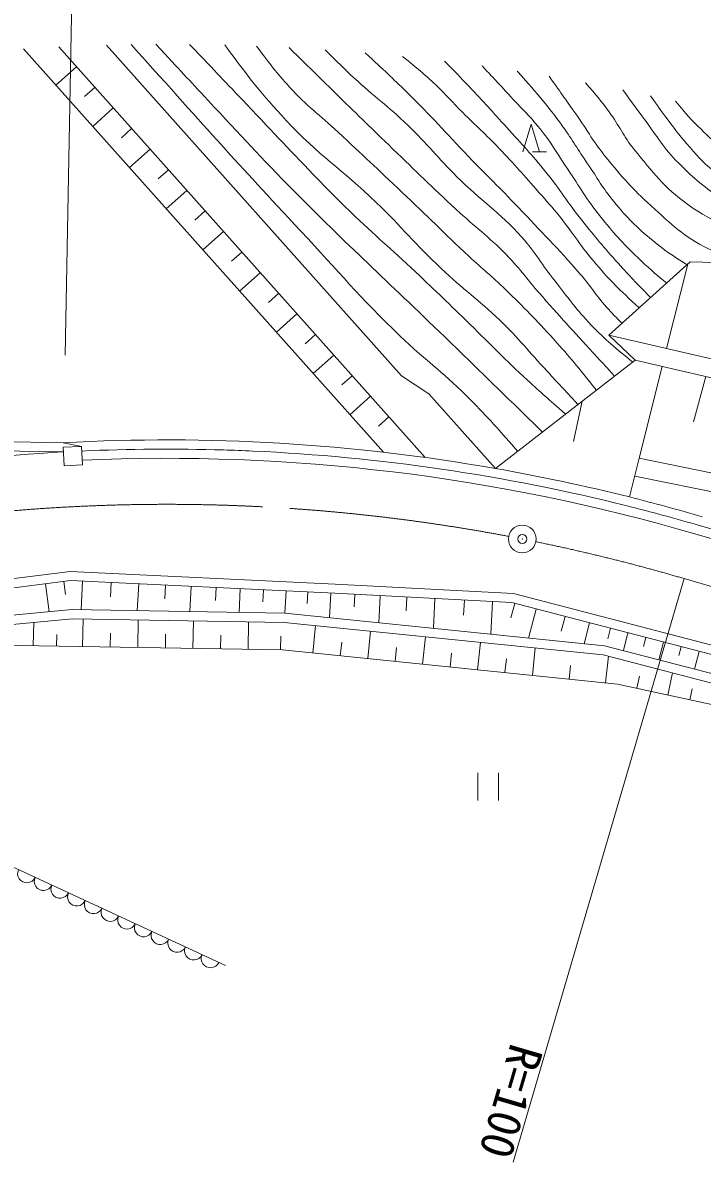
# Model space of a CAD drawing. Units: millimetres, scale not verified. Extents: x 40000 to 680000, y 20000 to 380000.
# Drawn here: x 246596 to 283532, y 277009 to 338926 of the extents above; entities that cross this region are included whole.
import ezdxf
from ezdxf.enums import TextEntityAlignment as Align

# ---------------------------------------------------------------- set-up
doc = ezdxf.new("R2010")
doc.units = ezdxf.units.MM
doc.header["$LTSCALE"] = 1000
doc.header["$PDMODE"] = 32
doc.header["$PDSIZE"] = 500
doc.linetypes.add('CHAIN', pattern=[18.5, 12, -1.5, 3.5, -1.5])
for name, color, linetype, lineweight in [('M-BGD', 7, 'Continuous', 13), ('M-BMK', 2, 'CHAIN', 13), ('M-BMK-SRVR', 3, 'Continuous', 13), ('M-STR-HTXT', 7, 'Continuous', 13)]:
    doc.layers.add(name, color=color, linetype=linetype, lineweight=lineweight)
doc.styles.add('ＭＳ ゴシック', font='')
doc.styles.get('ＭＳ ゴシック').set_extended_font_data('MS Gothic')

msp = doc.modelspace()

# ---------------------------------------------------------------- linework, layer by layer
at = {"layer": 'M-BGD'}
for p, q in [((246634, 337517), (266199, 315588)), ((248551, 337622), (268463, 315304)), ((251146, 337717), (267182, 319744)), ((249520, 336536), (248400, 335538)), ((250518, 335417), (249959, 334918)), ((251517, 334298), (250398, 333299)), ((252515, 333179), (251956, 332679)), ((273784, 331917), (274234, 333417)), ((274234, 333417), (274684, 331917)), ((253514, 332059), (252395, 331061)), ((274309, 331917), (275059, 331917)), ((254513, 330940), (253953, 330441)), ((255511, 329821), (254392, 328822)), ((256510, 328701), (255950, 328202)), ((257508, 327582), (256389, 326584)), ((258507, 326463), (257947, 325964)), ((282884, 325934), (278456, 321946)), ((281595, 321219), (282745, 325809)), ((287551, 325798), (282884, 325934)), ((259506, 325344), (258386, 324345)), ((260504, 324224), (259945, 323725)), ((261503, 323105), (260384, 322106)), ((262501, 321986), (261942, 321487)), ((278456, 321946), (285916, 320219)), ((279878, 320590), (278456, 321946)), ((263500, 320867), (262381, 319868)), ((279878, 320590), (272292, 314706)), ((279878, 320590), (285563, 319274)), ((280105, 315269), (281352, 320249)), ((264499, 319747), (263939, 319248)), ((267182, 319744), (268670, 318766)), ((283057, 317250), (283729, 319699)), ((265497, 318628), (264378, 317629)), ((268670, 318766), (272292, 314706)), ((276542, 316169), (277012, 318368)), ((266496, 317509), (265936, 317009)), ((248783, 316108), (236886, 316302)), ((249795, 315906), (248783, 316108)), ((248798, 315857), (249795, 315906)), ((248798, 315857), (248851, 314858)), ((249850, 314908), (249795, 315906)), ((248811, 315607), (243596, 315692)), ((280105, 315269), (279576, 313158)), ((280105, 315269), (291976, 312832)), ((248847, 314858), (249850, 314908)), ((279862, 314298), (291746, 311859)), ((283391, 311603), (290744, 309448)), ((283250, 311123), (290604, 308969)), ((224700, 305976), (249164, 309117)), ((249164, 309117), (263585, 308423)), ((228964, 306019), (249184, 308615)), ((247839, 308443), (248034, 306922)), ((248833, 308570), (248924, 307860)), ((249184, 308615), (263560, 307923)), ((249842, 308584), (249764, 307030)), ((251395, 308505), (251356, 307728)), ((252896, 308437), (252823, 306979)), ((254347, 308367), (254310, 307632)), ((263585, 308423), (273264, 307913)), ((282547, 308724), (273253, 277009)), ((255750, 308299), (255682, 306932)), ((257106, 308234), (257071, 307542)), ((258417, 308171), (258352, 306887)), ((259684, 308110), (259651, 307457)), ((260908, 308051), (260848, 306845)), ((262093, 307994), (262062, 307378)), ((263339, 307934), (263272, 306598)), ((263560, 307923), (273188, 307416)), ((264649, 307866), (264615, 307188)), ((266027, 307793), (265954, 306325)), ((273264, 307913), (290445, 303446)), ((267476, 307717), (267439, 306977)), ((269001, 307637), (268920, 306022)), ((270604, 307552), (270563, 306744)), ((272128, 307472), (272040, 305704)), ((273342, 307376), (273136, 306585)), ((273188, 307416), (290318, 302963)), ((233371, 305569), (249282, 307038)), ((233434, 305073), (249301, 306537)), ((249282, 307038), (260841, 306846)), ((249301, 306537), (260812, 306346)), ((249847, 305028), (249872, 306528)), ((260841, 306846), (278227, 305073)), ((274501, 307071), (274091, 305495)), ((276077, 306661), (275872, 305873)), ((247168, 305072), (247189, 306342)), ((252846, 304978), (252871, 306478)), ((255846, 304929), (255871, 306428)), ((258846, 304879), (258870, 306379)), ((260812, 306346), (278139, 304579)), ((262364, 304680), (262516, 306173)), ((277411, 306315), (277118, 305186)), ((278540, 306022), (278393, 305457)), ((248438, 305051), (248449, 305686)), ((251347, 305003), (251359, 305753)), ((254346, 304953), (254359, 305703)), ((257346, 304904), (257358, 305654)), ((260606, 304850), (260618, 305600)), ((263856, 304528), (263932, 305274)), ((265349, 304376), (265501, 305868)), ((268333, 304072), (268485, 305564)), ((271318, 303767), (271470, 305259)), ((279495, 305774), (279245, 304808)), ((280461, 305523), (280335, 305040)), ((281426, 305272), (281175, 304306)), ((244745, 305112), (260723, 304848)), ((260723, 304848), (278928, 302991)), ((266841, 304224), (266917, 304970)), ((269825, 303919), (269901, 304665)), ((274302, 303463), (274454, 304955)), ((278227, 305073), (290620, 301851)), ((282392, 305021), (282267, 304538)), ((283358, 304770), (283107, 303804)), ((272810, 303615), (272886, 304361)), ((278139, 304579), (290476, 301372)), ((278281, 303057), (278429, 304504)), ((276292, 303260), (276368, 304006)), ((279980, 302762), (280121, 303413)), ((281662, 302395), (281924, 303595)), ((278928, 302991), (286246, 301397)), ((282862, 302134), (282993, 302734)), ((230021, 300463), (257624, 287692)), ((271333, 298169), (271333, 296669)), ((272458, 298169), (272458, 296669))]:
    msp.add_line(p, q, dxfattribs=at)
for centre, radius, start, end in [((254423, 212760), 103500, 80.05866, 93.124), ((254423, 212760), 103000, 93.1235, 98.85355), ((254423, 212760), 103000, 88.28626, 92.56773), ((254423, 212760), 102500, 73.66586, 92.56501), ((254423, 212760), 103000, 87.39406, 88.28626), ((254423, 212760), 103000, 75.93533, 87.39406), ((254423, 212760), 103500, 75.93533, 80.05866), ((254423, 212760), 103500, 73.66586, 75.93533), ((254423, 212760), 103000, 73.66586, 75.93533), ((246811, 292695), 500, 155.1711, 335.1711), ((247718, 292275), 500, 155.1711, 335.1711), ((248626, 291855), 500, 155.1711, 335.1711), ((249534, 291435), 500, 155.1711, 335.1711), ((250441, 291015), 500, 155.1711, 335.1711), ((251349, 290595), 500, 155.1711, 335.1711), ((252256, 290175), 500, 155.1711, 335.1711), ((253164, 289756), 500, 155.1711, 335.1711), ((254071, 289336), 500, 155.1711, 335.1711), ((254979, 288916), 500, 155.1711, 335.1711), ((255887, 288496), 500, 155.1711, 335.1711), ((256794, 288076), 500, 155.1711, 335.1711)]:
    msp.add_arc(centre, radius, start, end, dxfattribs=at)
for points, knots in [([(252486, 337745), (256924, 332806), (258053, 331518), (261709, 327608), (263805, 325366), (264895, 324026), (267109, 321901), (268465, 320599), (269355, 320010), (270686, 318682), (271831, 317539), (272208, 317121), (273497, 315641)], [0, 0, 0, 0, 1, 1, 1, 2, 2, 2, 3, 3, 3, 4, 4, 4, 4]), ([(274847, 316688), (272420, 319054), (271809, 319648), (269860, 321542), (266550, 324758), (264617, 326479), (261370, 329759), (259496, 331651), (258496, 332759), (256676, 334704), (255563, 335893), (255211, 336270), (253836, 337759)], [0, 0, 0, 0, 1, 1, 1, 2, 2, 2, 3, 3, 3, 4, 4, 4, 4]), ([(276108, 317667), (275095, 318533), (274827, 318773), (274026, 319505), (272769, 320652), (272129, 321362), (270907, 322546), (269754, 323663), (269108, 324290), (267941, 325393), (266582, 326677), (265769, 327341), (264425, 328641), (263738, 329306), (263356, 329682), (262689, 330369), (261143, 331962), (260302, 332879), (258772, 334488), (257560, 335763), (257181, 336162), (255668, 337754)], [0, 0, 0, 0, 1, 1, 1, 2, 2, 2, 3, 3, 3, 4, 4, 4, 5, 5, 5, 6, 6, 6, 7, 7, 7, 7]), ([(257574, 337721), (259037, 335740), (259514, 335142), (260913, 333624), (262667, 331720), (263949, 330958), (265813, 329163), (267228, 327800), (267906, 326921), (269338, 325576), (270548, 324440), (271326, 323914), (272524, 322766), (273593, 321741), (274096, 321072), (275103, 319987), (275756, 319282), (275960, 319063), (276775, 318184)], [0, 0, 0, 0, 1, 1, 1, 2, 2, 2, 3, 3, 3, 4, 4, 4, 5, 5, 5, 6, 6, 6, 6]), ([(277779, 318962), (276697, 320314), (276394, 320691), (275444, 321745), (274463, 322834), (273878, 323413), (272830, 324437), (272085, 325166), (271615, 325519), (270854, 326231), (269412, 327581), (268635, 328370), (267203, 329730), (265860, 331004), (265101, 331711), (263748, 332974), (262716, 333939), (262049, 334391), (261099, 335437), (260347, 336265), (260091, 336588), (259300, 337665)], [0, 0, 0, 0, 1, 1, 1, 2, 2, 2, 3, 3, 3, 4, 4, 4, 5, 5, 5, 6, 6, 6, 7, 7, 7, 7]), ([(261070, 337584), (262374, 336297), (262703, 335973), (263754, 334945), (264902, 333824), (265545, 333196), (266701, 332082), (268046, 330787), (268792, 330053), (270160, 328783), (271206, 327811), (271876, 327354), (272872, 326331), (273693, 325486), (274064, 324931), (274841, 324045), (275985, 322742), (276652, 322036), (277823, 320757), (278191, 320355), (278306, 320228), (278766, 319728)], [0, 0, 0, 0, 1, 1, 1, 2, 2, 2, 3, 3, 3, 4, 4, 4, 5, 5, 5, 6, 6, 6, 7, 7, 7, 7]), ([(279748, 320490), (278581, 321447), (278208, 321740), (277343, 322666), (276577, 323484), (276224, 324010), (275530, 324890), (274807, 325806), (274502, 326400), (273724, 327269), (272468, 328673), (271533, 329229), (270199, 330559), (269129, 331626), (268608, 332301), (267528, 333359), (266439, 334426), (265708, 334892), (264599, 335939), (263978, 336525), (263773, 336720), (263032, 337464)], [0, 0, 0, 0, 1, 1, 1, 2, 2, 2, 3, 3, 3, 4, 4, 4, 5, 5, 5, 6, 6, 6, 7, 7, 7, 7]), ([(265201, 337295), (266315, 336281), (266610, 335999), (267489, 335143), (268844, 333823), (269526, 333007), (270840, 331647), (271880, 330572), (272489, 329996), (273518, 328911), (274852, 327501), (275624, 326732), (276900, 325269), (277534, 324541), (277791, 324050), (278448, 323343), (278726, 323044), (278821, 322938), (279176, 322594)], [0, 0, 0, 0, 1, 1, 1, 2, 2, 2, 3, 3, 3, 4, 4, 4, 5, 5, 5, 6, 6, 6, 6]), ([(280103, 323429), (278954, 324508), (278606, 324832), (277748, 325825), (276916, 326787), (276568, 327422), (275771, 328413), (275351, 328935), (275093, 329208), (274651, 329711), (273816, 330661), (273355, 331201), (272482, 332116), (271738, 332894), (271274, 333283), (270513, 334045), (269932, 334627), (269639, 334986), (269042, 335552), (268366, 336191), (268113, 336391), (267236, 337102)], [0, 0, 0, 0, 1, 1, 1, 2, 2, 2, 3, 3, 3, 4, 4, 4, 5, 5, 5, 6, 6, 6, 7, 7, 7, 7]), ([(280718, 324000), (279866, 324871), (279637, 325110), (278972, 325847), (278166, 326742), (277732, 327260), (276981, 328201), (276188, 329196), (275837, 329825), (275036, 330813), (274242, 331793), (273748, 332301), (272904, 333238), (272114, 334113), (271674, 334606), (270862, 335461), (270343, 336006), (270175, 336181), (269522, 336845)], [0, 0, 0, 0, 1, 1, 1, 2, 2, 2, 3, 3, 3, 4, 4, 4, 5, 5, 5, 6, 6, 6, 6]), ([(281605, 324782), (280839, 325407), (280621, 325601), (280027, 326166), (279163, 326990), (278714, 327494), (277971, 328428), (277220, 329371), (276895, 329971), (276219, 330969), (275717, 331709), (275489, 332161), (274948, 332873), (274304, 333721), (273847, 334118), (273127, 334903), (272523, 335563), (272328, 335771), (271567, 336579)], [0, 0, 0, 0, 1, 1, 1, 2, 2, 2, 3, 3, 3, 4, 4, 4, 5, 5, 5, 6, 6, 6, 6]), ([(282709, 325776), (281813, 326337), (281535, 326531), (280843, 327093), (279935, 327830), (279470, 328308), (278726, 329211), (278104, 329965), (277850, 330460), (277299, 331267), (276766, 332048), (276505, 332511), (275957, 333281), (275577, 333815), (275348, 334102), (274937, 334613), (274391, 335293), (274189, 335507), (273473, 336300)], [0, 0, 0, 0, 1, 1, 1, 2, 2, 2, 3, 3, 3, 4, 4, 4, 5, 5, 5, 6, 6, 6, 6]), ([(275213, 336019), (275942, 334991), (276125, 334732), (276707, 333904), (277336, 333007), (277619, 332452), (278311, 331603), (279193, 330519), (279715, 329925), (280750, 328986), (281878, 327962), (282501, 327308), (283875, 326650), (284694, 326258), (285050, 326114), (286055, 325841)], [0, 0, 0, 0, 1, 1, 1, 2, 2, 2, 3, 3, 3, 4, 4, 4, 5, 5, 5, 5]), ([(301212, 320011), (299573, 320655), (299134, 320831), (297821, 321401), (296359, 322035), (295546, 322405), (294121, 323118), (292723, 323817), (291975, 324276), (290590, 325001), (289147, 325757), (288329, 326161), (286882, 326908), (285268, 327742), (284230, 327993), (282752, 329051), (281424, 330001), (280872, 330783), (279833, 332042), (279222, 332783), (279042, 333317), (278468, 334087), (277993, 334723), (277818, 334937), (277191, 335669)], [0, 0, 0, 0, 1, 1, 1, 2, 2, 2, 3, 3, 3, 4, 4, 4, 5, 5, 5, 6, 6, 6, 7, 7, 7, 8, 8, 8, 8]), ([(279224, 335275), (279788, 334488), (279939, 334283), (280408, 333655), (281104, 332725), (281414, 332130), (282236, 331309), (283110, 330436), (283651, 329986), (284676, 329297), (285750, 328576), (286474, 328381), (287629, 327800), (288356, 327435), (288768, 327240), (289493, 326871), (290618, 326299), (291243, 325969), (292365, 325391), (293255, 324932), (293751, 324669), (294644, 324216), (295644, 323708), (296216, 323446), (297217, 322942), (297818, 322639), (298144, 322447), (298752, 322160), (299678, 321723), (300213, 321511), (301163, 321130), (302200, 320714), (302787, 320494), (303844, 320133), (304307, 319976), (304457, 319923), (305032, 319740)], [0, 0, 0, 0, 1, 1, 1, 2, 2, 2, 3, 3, 3, 4, 4, 4, 5, 5, 5, 6, 6, 6, 7, 7, 7, 8, 8, 8, 9, 9, 9, 10, 10, 10, 11, 11, 11, 12, 12, 12, 12]), ([(309684, 319410), (309554, 319431), (309326, 319468), (309098, 319510), (307862, 319738), (307237, 320136), (306082, 320632), (304413, 321350), (303592, 321995), (301927, 322719), (300523, 323330), (299686, 323547), (298240, 324051), (296931, 324508), (296152, 324641), (294878, 325189), (293624, 325727), (292987, 326167), (291783, 326809), (290358, 327568), (289567, 328005), (288146, 328773), (287274, 329244), (286792, 329521), (285913, 329981), (285229, 330338), (284765, 330407), (284152, 330876), (283505, 331372), (283226, 331750), (282685, 332360), (282240, 332862), (282022, 333170), (281620, 333707), (281258, 334190), (281143, 334353), (280720, 334963)], [0, 0, 0, 0, 1, 1, 1, 2, 2, 2, 3, 3, 3, 4, 4, 4, 5, 5, 5, 6, 6, 6, 7, 7, 7, 8, 8, 8, 9, 9, 9, 10, 10, 10, 11, 11, 11, 12, 12, 12, 12]), ([(343674, 320262), (342321, 320726), (341891, 320828), (340731, 321123), (338106, 321790), (336559, 321809), (333865, 322093), (332879, 322197), (332319, 322164), (331327, 322166), (329374, 322169), (328281, 322058), (326332, 321931), (324749, 321827), (323863, 321742), (322288, 321552), (320527, 321339), (319554, 321123), (317800, 320861), (316179, 320619), (315274, 320457), (313646, 320266), (312815, 320168), (312347, 320018), (311512, 320069), (310603, 320125), (310089, 320208), (309212, 320453), (308381, 320686), (307930, 320874), (307148, 321238), (306216, 321671), (305773, 322065), (304861, 322539), (303672, 323158), (303003, 323505), (301763, 324014), (300629, 324479), (299975, 324696), (298805, 325065), (298136, 325276), (297733, 325303), (297071, 325535), (296137, 325861), (295640, 326114), (294741, 326528), (293378, 327156), (292620, 327522), (291300, 328236), (290362, 328743), (289864, 329075), (288931, 329592), (287753, 330245), (287014, 330476), (285885, 331210), (284872, 331868), (284327, 332289), (283467, 333137), (282895, 333701), (282690, 333922), (282088, 334661)], [0, 0, 0, 0, 1, 1, 1, 2, 2, 2, 3, 3, 3, 4, 4, 4, 5, 5, 5, 6, 6, 6, 7, 7, 7, 8, 8, 8, 9, 9, 9, 10, 10, 10, 11, 11, 11, 12, 12, 12, 13, 13, 13, 14, 14, 14, 15, 15, 15, 16, 16, 16, 17, 17, 17, 18, 18, 18, 19, 19, 19, 20, 20, 20, 20])]:
    msp.add_open_spline(points, degree=3, knots=knots, dxfattribs=at)
at = {"layer": 'M-BMK'}
msp.add_line((282547, 308724), (289901, 306569), dxfattribs=at)
for start, end in [(88.28626, 98.85355), (87.39406, 88.28626), (79.28682, 87.39406), (75.93533, 78.42738), (73.66586, 75.93533)]:
    msp.add_arc((254423, 212760), 100000, start, end, dxfattribs=at)
at = {"layer": 'M-BMK-SRVR'}
msp.add_circle((273749, 310875), 750, dxfattribs=at)
msp.add_point((273749, 310875), dxfattribs=at)
at = {"layer": 'M-STR-HTXT'}
msp.add_line((248895, 320856), (249311, 342376), dxfattribs=at)

# ---------------------------------------------------------------- texts
at = {"layer": 'M-BGD', "style": 'ＭＳ ゴシック'}
msp.add_text('R=100', height=1833, rotation=253.666, dxfattribs=at).set_placement((272611, 283710), align=Align.BOTTOM_LEFT)

doc.saveas('drawing.dxf')
